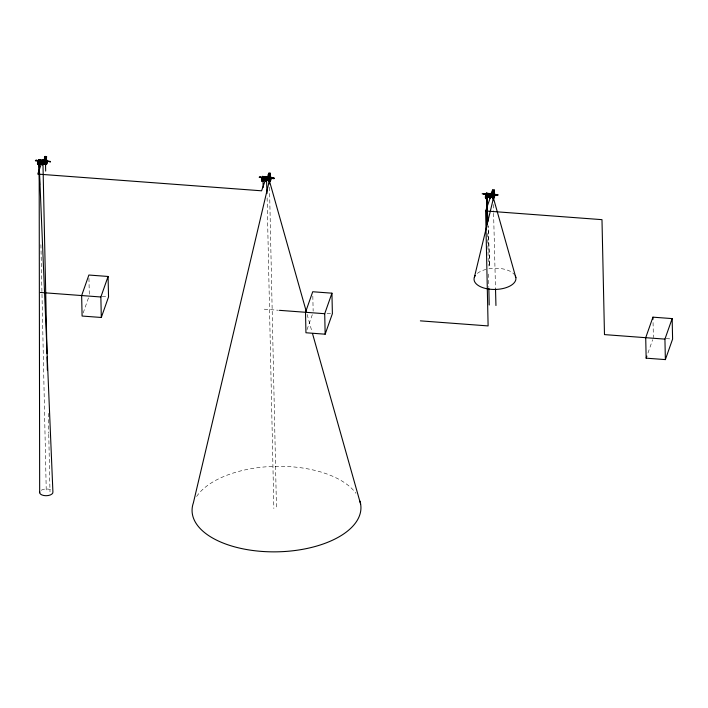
<?xml version="1.0" encoding="UTF-8"?>
<svg xmlns="http://www.w3.org/2000/svg" width="708" height="708" viewBox="0 0 708 708"><rect width="100%" height="100%" fill="white"/><g stroke="black" fill="none" stroke-linecap="round" stroke-linejoin="round"><path stroke-width="0.53" stroke-dasharray="3.54 2.66" d="M83.181 312.963L88.597 297.564M307.024 329.68L312.449 314.29M647.97 353.035L652.661 339.698M102.129 296.466L107.466 296.864M327.052 313.272L331.317 313.591M666.193 338.601L670.467 338.92M264.261 309.192L278.368 310.246M307.104 314.405L311.892 331.388M489.706 265.102L488.051 225.763L489.688 265.288M493.37 204.523L493.565 212.205M493.591 213.303L495.52 289.041M653.059 322.556L653.387 337.645M487.644 233.454L488.263 261.907M488.529 274.04L488.812 287.306M312.821 296.059L313.148 311.157M269.509 187.284L276.492 509.079M267.111 197.851L273.854 508.583M88.942 278.262L89.297 294.431M48.303 413.348L48.737 433.261M48.755 434.367L50.002 491.865M40.914 244.658L46.285 492.343M488.573 264.5A1.372 0.699 -1.2 0 1 489.706 265.199A1.372 0.699 -1.2 0 1 488.449 265.881M41.206 490.255A6.646 3.363 -1.2 0 1 50.569 489.706M196.62 496.494A84.447 42.754 -1.2 0 1 275.828 466.333A84.447 42.754 -1.2 0 1 355.92 493.29M477.351 273.403A20.948 10.602 -1.2 0 1 485.856 269.447M488.909 268.792A20.948 10.602 -1.2 0 1 514.689 274.925"/><path stroke-width="1.06" d="M263.27 178.593L264.872 178.416L263.031 178.283L262.995 176.611L264.836 176.752L265.004 178.549L270.713 179.053L270.81 177L269.801 177.991L270.093 177.566M270.102 178.018L269.491 178.761L270.314 178.823L270.217 177.673L265.845 177.319L265.898 180.089L266.199 178.982M494.352 194.036L493.653 194.709L493.591 191.443L492.325 191.204M50.25 161.628L35.489 160.521M36.471 160.619L36.444 160.141L36.453 160.707M38.533 160.875C39.639 160.265 36.117 161.53 36.462 160.38M46.507 160.76C46.578 161.353 42.772 160.3 46.215 159.504M46.843 161.495C46.347 161.008 50.268 161.362 49.206 161.743M50.259 161.477L50.224 162.141M274.076 178.69L264.854 177.584C262.916 178.593 258.473 176.292 259.314 177.558M260.217 177.319L260.208 177.239M260.314 177.168C259.615 178.416 264.004 176.345 262.208 178.195L262.845 178.239M270.695 178.212C271.668 178.708 268.624 176.894 273.049 178.204M273.058 178.009L273.067 178.584L273.076 178M483.201 193.744C482.396 193.788 487.184 194.709 486.369 193.93M493.246 192.895L492.432 193.027C491.264 195.275 496.246 193.753 493.317 194.142M494.547 194.939C493.954 194.479 497.228 194.904 496.998 195.019M496.91 195.169L496.963 194.55M497.963 194.85L494.68 194.558M484.06 193.965L486.237 194.39M38.436 164.061C39.958 163.539 40.223 157.211 38.807 161.76M38.754 162.937L38.736 163.752M39.329 162.787C40.816 163.592 36.471 163.769 38.126 161.548L38.772 161.601L38.471 163.344L39.728 163.557L38.577 164.044L39.577 163.796L39.586 162.84M39.25 164.424L39.701 164.07L38.816 163.884M263.438 179.558L263.518 180.54L262.358 181.098M486.936 197.275L487.192 196.886M39.312 160.477C41.347 159.734 38.683 165.194 38.267 162.955M39.453 164.451L38.683 164.052M39.542 160.663L39.321 160.76M38.666 161.813C43.613 163.477 38.931 157.052 39.179 161.557L44.657 161.964M41.223 163.575L40.701 163.318L41.179 163.185M41.312 162.725C36.515 162.928 49.657 161.052 45.392 163.619L45.772 163.433M41.046 163.504L44.277 163.725L44.754 162.513M41.099 163.327L40.648 163.442L41.011 163.15M41.843 163.955C41.63 165.663 43.462 164.283 41.763 164.495M43.33 163.468C41.515 162.769 43.799 164.76 43.595 162.362M44.046 162.787L44.675 162.619L44.038 162.654M44.56 162.813L44.206 162.548M44.657 162.928L44.365 162.548M46.427 162.849L45.737 163.008L46.905 162.743L46.365 163.265C47.79 161.043 44.958 165.778 45.188 164.353M45.825 163.805L45.224 163.468L46.365 160.955L41.993 160.592C40.745 163.778 44.135 162.194 41.869 164.557M262.659 178.487C265.438 173.478 260.402 182.337 263.279 180M261.482 180.876L263.712 181.044L261.65 181.027L261.456 179.743L262.526 180.77M263.642 177.31L264.314 177.593M264.642 180.044L264.978 180.336M264.863 179.867L264.5 180.292L268.182 180.425L264.774 180.266M265.164 179.443L267.022 178.708M265.491 179.044C263.863 179.292 265.314 179.354 264.996 178.929M265.199 179.036L264.96 179.301M265.695 180.682C267.323 183.345 265.261 178.319 265.907 177.124M267.854 180.46L268.81 178.788M268.81 178.655L268.031 179.637M268.509 179.646L268.146 179.168L270.208 179.018M264.73 179.195L268.208 179.531L268.606 177.974M268.447 179.496L267.889 179.434M269.695 181.381L268.553 180.832L269.695 181.381L270.58 178.761L269.978 180.938M269.624 179.584L268.969 179.894L269.624 179.478M270.226 179.549L270.022 179.478M270.208 178.717C269.456 177.77 268.394 181.027 269.677 180.23M485.874 196.452L485.83 194.992L486.467 195.036C485.794 196.116 485.715 196.629 486.759 196.682C492.989 186.912 484.263 205.727 485.6 195.638L486.246 195.682M485.971 196.399C485.617 197.647 488.626 196.47 487.166 196.249M485.307 196.461C487.759 199.054 488.237 190.355 486.502 194.877L488.653 195.001M486.369 195.258C488.325 195.408 489.918 194.036 492.352 195.107M489.14 195.957L489.37 195.815M489.007 196.93L488.334 197.001L492.016 197.284L492.662 195.373L491.892 196.019L492.361 196.364M489.201 195.992L488.724 195.992M489.201 195.169L488.662 196.089M489.591 197.187C492.193 197.886 488.042 199.798 489.971 196.187M491.538 197.267L491.954 196.842M492.202 195.877L491.812 196.328L492.458 194.7M494.06 195.443L489.157 195.001L488.334 196.868L491.98 197.293M494.06 195.735L492.122 195.78L492.352 196.231M494.14 196.505L493.476 196.311L494.131 196.293M274.023 178.204L274.067 178M45.542 159.45L44.418 159.371L44.002 160.548L42.816 160.459L42.984 159.893L43.25 160.397M43.33 162.123L46.861 162.327L46.958 160.282L45.613 160.707M266.695 177.089L266.969 176.575L267.102 177.115M268.677 177.575L268.305 174.416L267.951 178.77C265.73 179.788 267.819 177.239 266.447 178.106M490.547 193.806L490.821 193.293L490.954 193.833M490.901 195.815L490.989 194.612L490.299 194.833M484.157 194.151L484.122 193.673M50.259 161.406L46.976 161.114M259.349 177.027L262.518 177.212M493.786 196.107L492.821 196.612L494.007 196.249M494.051 196.567L494.193 193.682L494.662 193.718L494.565 195.771L486.883 195.001L486.909 193.142L486.352 193.098L486.334 196.028M306.201 311.219L269.367 180.646L193.381 502.866A84.447 42.754 -1.2 0 0 275.562 551.851A84.447 42.754 -1.2 0 0 359.912 501.114M474.369 277.306L493.547 197.78L492.945 197.78L494.211 197.895L494.228 196.151M266.004 179.673C265.562 179.31 266.704 182.044 266.385 180.452M492.361 195.992C485.175 195.001 489.821 197.01 490.069 196.196M269.394 176.177C269.376 178.044 266.96 176.69 270.288 177.487M45.666 163.212L45.108 162.964L46.321 162.76L46.029 163.194M263.031 178.283L263.057 176.425L262.5 176.381L262.402 179.531L262.633 178.894L261.987 178.841L261.686 179.664C264.27 173.009 263.792 180.956 262.553 179.974M267.996 180.133L268.164 180.567M42.462 164.601L41.843 164.336L42.268 162.751M44.684 157.911L45.064 156.433L46.56 156.539L46.25 161.176M46.648 160.592L46.321 161.105L46.56 156.539M265.96 179.469L266.589 179.372M268.536 174.628L268.916 173.15L270.412 173.265L270.111 178.407L268.615 178.301L269.775 176.531L269.739 174.717L268.412 174.672M269.872 177.797L270.412 173.265M269.438 179.151C268.146 181.319 270.881 180.46 270.306 178.496L269.483 178.434L269.544 179.151M490.14 194.204L490.113 198.045L489.564 198.081M492.768 189.868L492.387 191.355L492.768 189.868L494.264 189.983L493.963 195.134L492.467 195.019L492.458 194.373M494.697 195.39L493.343 195.488L494.016 194.541L494.264 189.983M493.29 195.868L493.202 197.072M38.63 162.583L38.648 159.663L39.206 159.698L39.179 161.557M37.63 164.159C43.082 164.283 35.48 165.345 37.896 162.194L38.542 162.247M38.126 161.548L38.604 160.734M38.356 161.468L38.577 160.831M38.276 163.282L38.852 161.937M39.099 161.424L41.232 161.291M38.515 160.043L42.436 160.433L42.524 161.601M38.604 163.106C40.099 164.902 42.878 156.76 39.082 163.282L38.506 163.256L39.011 163.017M40.515 160.619L40.993 160.362L40.905 161.141M39.736 164.238L40.241 162.035M40.984 160.026L40.905 160.973L42.135 160.893M40.71 162.592L40.967 160.804M41.055 162.371L40.754 163.221M44.091 161.716L41.453 161.557L41.214 162.539L43.878 162.442L44.524 160.973L44.454 157.698L46.179 158.026M42.489 160.256L42.427 163.398L42.153 161.902M42.365 160.973L37.745 174.088L261.597 190.806L266.217 177.69M42.356 162.265L42.126 162.902L43.374 162.99M42.091 162.07L44.038 162.221L44.728 159.592L46.224 159.831M43.215 160.486L43.029 159.866M42.666 164.698L42.533 161.928M44.454 157.698L45.516 158.3L45.551 159.778M42.745 162.787L42.188 163.327M42.94 161.955L42.471 162.097M44.825 160.858L45.064 156.433M42.958 163.203L47.011 353.637M44.772 158.247L45.002 157.796L44.285 162.734L44.763 161.256M40.896 160.645L44.011 160.875L44.418 159.371M45.516 158.3L44.834 158.052M45.604 160.371L45.923 159.486M44.515 161.964L45.268 162.017L45.923 159.813M45.268 162.017L45.569 160.796M45.949 164.212L45.622 164.743L44.71 164.327L45.108 162.964M41.259 161.787L46.339 161.92L45.622 163.628L46.241 160.84M46.861 162.327L46.958 160.282M45.639 162.043L46.462 162.105L45.631 161.716M46.746 162.769L46.268 163.849L46.64 162.035M45.781 164.698L46.507 164.46L46.905 162.743M46.507 164.46L46.914 163.309M101.306 317.476L100.863 296.988L108.085 276.465L88.881 275.031L81.65 295.555L82.093 316.042L101.306 317.476L108.536 296.944L108.085 276.465M261.456 179.743L261.748 178.912L262.394 178.965M261.96 179.505L262.509 177.558M262.031 179.735L262.615 178.319L261.978 178.266M262.951 178.142L269.111 178.407L269.421 177.513M262.358 176.761L264.394 176.912L264.491 178.062M264.27 177.681L263.526 179.805L262.102 179.947M264.367 177.336L264.845 177.08L264.863 178.407M264.093 178.761L263.978 180.08L264.358 178.797L262.402 178.646M264.836 176.752L264.757 177.69L265.987 177.611M264.863 177.575L263.597 181.168L264.5 177.611L263.606 177.513M264.553 179.31L264.863 178.089M265.058 179.443L265.146 178.009M266.288 177.478L266.314 178.496M266.969 178.593L266.376 178.646L266.066 179.903M266.376 179.106L266.668 177.858M266.004 180.425L265.757 180.956L265.898 180.425M266.491 179.328L266.19 180.991L266.589 179.505M266.934 178.894L267.146 177.894M266.535 180.363L267.022 193.426M270.067 176.221L268.27 176.088L267.854 177.266L262.995 176.938M264.748 177.363L267.863 177.602L268.27 176.088M267.881 178.611L268.279 176.416M268.332 177.009L268.58 176.31L269.332 176.69M265.942 178.797L267.925 178.841M268.589 176.637L268.482 174.487L270.102 174.549M269.403 176.504L269.438 174.832M268.058 179.328L268.58 176.442M268.907 176.823L268.854 174.513L268.624 174.964L269.367 175.018M269.465 177.425L269.766 176.203M265.111 178.381L269.12 178.735L269.359 177.708M268.562 181.044L268.96 179.682M269.483 178.434L269.801 177.54M269.624 180.151L269.483 180.823M270.713 179.053L270.81 177M270.491 178.761L270.12 180.567M270.217 180.575L270.598 179.487M269.801 180.929L270.359 181.177L270.748 179.46L270.155 179.664M270.359 181.177L270.748 179.46M325.158 334.194L324.715 313.715L331.937 293.183L312.724 291.749L305.502 312.272L305.945 332.76L325.158 334.194L332.388 313.671L331.937 293.183M485.83 194.992L486.874 194.063M486.909 193.142L488.688 193.47L488.679 194.921M485.617 196.39L486.378 195.585M485.741 196.443L486.874 194.673L488.715 194.815M486.308 196.691L487.67 193.735M488.21 193.727L486.21 193.479M488.219 194.054L489.865 194.39L488.609 194.417M488.688 193.47L494.662 193.718M488.343 194.78L488.246 193.629M488.697 193.797L487.449 197.886L486.449 197.16M488.405 196.036L488.732 195.196M489.821 193.673L494.069 194.399L494.166 195.55M490.511 193.904L490.918 193.93M490.051 195.709L489.75 196.806L489.724 193.939M490.52 194.576L490.219 195.833L490.989 194.612M489.582 197.674C491.502 197.426 488.538 198.656 489.927 196.957L489.759 193.842M490.042 197.709L490.202 195.443M490.281 196.231L490.29 197.054M493.954 191.275L492.157 191.133L492.706 191.231L492.688 193.735L492.706 191.231M420.375 320.857L488.113 325.919L485.617 210.966L490.582 196.877L487.883 196.674M493.919 192.948L492.122 192.806L491.706 193.992L486.847 193.665M492.529 194.302L492.538 191.496L493.29 191.549L493.343 194.16M488.6 194.089L491.715 194.319L492.122 192.806M491.299 195.797L491.078 196.435L489.83 196.337M492.317 193.709L491.591 196.178L488.909 195.682M493.927 193.275L493.272 194.355L493.29 191.549M492.228 195.789L492.538 191.496M491.927 193.346L493.184 193.417L492.936 194.116L493.175 193.08M493.308 193.815L493.618 192.921M492.972 195.452L493.21 194.426L492.972 195.452L489.883 195.169M493.83 197.665C494.75 192.381 494.697 199.231 492.414 197.762L492.812 196.399M493.396 195.868L493.945 194.284M493.034 197.222C493.343 197.798 493.936 198.205 492.414 197.762M494.06 195.399C491.821 194.514 493.547 201.479 494.157 195.213L493.334 195.151M493.821 196.904L493.387 197.249M493.972 197.293L494.45 196.213M494.211 197.895L494.6 196.178M652.944 317.166L645.714 337.689L646.156 358.168L665.37 359.602L672.6 339.079L672.158 318.6L652.944 317.166L652.988 319.317M646.156 358.168L646.882 356.115M665.37 359.602L664.927 339.123L672.158 318.6M42.737 162.654L42.586 163.079M42.268 162.619L42.082 163.274M490.644 195.532L492.361 195.399L492.131 193.142M493.441 198.081L493.016 197.762L493.485 197.93M264.394 176.912L264.358 178.797M488.325 193.771L488.21 195.718L485.838 195.558M43.958 163.672L43.746 163.592M264.801 179.239L264.872 179.274M265.509 179.142L265.27 179.186M265.712 181.363C267.226 181.142 264.456 181.221 266.447 180.912M268.261 180.195L267.748 180.142M488.777 195.877L489.334 195.912M490.166 196.47L490.131 193.868M492.255 196.045L491.679 196.435L491.777 195.992M493.095 197.187L491.449 197.116M493.476 196.266L493.927 196.355M38.489 163.929L38.719 164.389M487.361 197.337L487.449 196.39M487.254 197.736L488.21 195.514L487.6 195.47M487.962 196.612L487.945 195.479M46.347 163.132L45.843 163.035L46.436 163.061M490.662 195.496L490.697 195.868M42.595 161.389L43.303 161.548M43.294 161.176L43.073 161.716M269.075 181.168L269.518 180.991M43.285 163.212L42.445 163.203M42.569 164.442C41.657 164.132 41.914 163.344 41.754 164.486M45.843 162.751L46.17 162.751M269.562 181.452L269.093 181.098M487.299 197.603L486.299 197.32L486.325 197.78M489.591 198.028L490.555 197.798L489.662 197.355M491.688 197.169L491.529 196.895M37.604 163.026L38.728 163.371M39.48 164.353L38.692 163.875M485.954 196.665L486.732 197.311M487.573 196.612L487.148 197.293M487.387 197.762L486.325 197.877M269.562 181.257L269.235 181.39M45.471 164.698L45.781 163.69M269.19 180.496L269.969 180.177M269.199 181.443L269.129 180.664L269.916 180.345M269.854 180.513L269.129 180.664M42.533 164.504L41.958 163.92M44.179 163.752L40.648 163.442M265.066 178.558L264.482 180.151M262.712 180.186L262.765 180.85M38.71 162.831L39.524 162.743M37.807 163.681L39.666 163.822L37.807 163.681L37.79 163.035M262.456 177.451L263.518 177.124M263.217 177.797L262.464 178.097L264.801 178.283M486.299 194.178L487.051 193.868M486.29 197.603L487.37 197.267L487.396 196.612M44.277 163.858L44.586 162.504M489.609 197.187L489.458 197.93M263.341 180.168L263.774 179.726L263.031 179.434M487.458 194.231L488.042 194.399M487.272 197.275L486.635 197.355M268.305 178.248L268.111 178.761L268.421 178.274M488.653 196.204L488.724 194.974M263.146 181.213L262.624 181.204M486.759 196.24L487.502 196.284M40.887 162.769L44.046 163.008M266.651 180.381L269.695 180.372M492.157 194.966L491.741 195.656L489.794 195.514M491.75 197.205L491.511 197.116M39.533 160.804L40.338 160.955M486.803 197.293L486.308 197.187M270.075 176.549L268.146 176.442M44.816 160.743L44.728 159.725L44.232 159.911M492.52 194.178L491.998 193.16M266.916 178.434L268.314 178.54M490.768 195.16L492.166 195.258M40.675 163.451L41.117 163.486M270.421 173.664L268.916 173.15M44.746 157.326L46.241 157.433M268.598 174.044L270.093 174.159M492.449 190.762L493.945 190.877M44.675 157.512L46.17 157.627M268.527 174.239L270.022 174.345M492.379 190.956L493.874 191.063M46.25 157.831L46.02 161.079M492.467 191.682L493.219 191.744M44.294 159.716L44.799 159.725M44.675 160.079L45.002 157.796M269.456 177.097L270.279 177.159M492.184 193.735L492.927 193.788M40.949 160.141L46.825 160.663M264.801 176.867L270.677 177.381M39.082 160.415L40.621 160.327M262.934 177.133L264.403 177.239M488.255 193.965L486.785 193.85L486.803 194.868M35.497 160.309L38.666 160.495M45.507 160.982L44.754 160.928L44.763 161.583M270.828 177.832L274.111 178.133M482.157 193.815L488.706 194.311M488.67 194.24L498.034 195.001M44.524 160.973L45.516 161.318M269.801 177.991L268.297 177.434M492.458 194.62L493.653 194.709M44.754 161.185L44.427 159.698M44.507 161.628L45.259 161.689M266.677 178.239L267.146 178.274M490.529 194.957L490.998 194.992M492.21 195.072L492.963 195.125M38.798 161.433L40.949 161.566M46.533 161.911L46.994 161.946M265.217 178.319L270.235 178.69M270.845 178.673L270.341 176.965M41.259 161.654L44.029 161.893M486.051 194.912L486.697 194.957M264.518 178.743L262.296 178.575L261.889 179.726L262.518 179.213M487.626 195.399L488.37 195.461M44.418 162.336L45.586 162.424M38.135 162.123L38.781 162.167M268.279 179.354L269.447 179.443M493.299 196.16L492.458 196.089M38.064 162.3L38.701 162.353M261.916 179.027L262.553 179.071L262.5 176.381M38.028 162.442L38.666 162.495M491.741 196.443L490.44 196.222M264.739 179.487L267.889 179.726M266.597 179.832L265.996 179.381M486.254 196.258L485.6 195.638M489.98 196.514L490.449 196.55M40.179 163.229L45.843 163.654M263.128 179.885L265.234 180.044M261.65 180.407L263.518 180.54M265.81 180.637L266.5 180.797M485.493 196.479L485.502 197.125L487.37 197.267M42.409 164.274L41.905 164.238L42.055 160.406M485.334 197.594L487.564 197.762M485.617 210.966L601.986 219.657L604.482 334.61L664.927 339.123M40.409 292.475L100.863 296.988M279.456 310.334L324.715 313.715M494.069 196.709L494.618 196.744M270.766 180.027L270.244 179.478M486.308 197.497L485.502 197.125M262.411 180.089L261.641 179.761M493.095 197.072L493.52 197.169M487.485 193.85L488.166 194.311M39.975 161.123L39.347 160.433L40.462 160.875L40.48 161.521L39.975 160.3M491.644 197.072L492.122 197.045M266.447 180.452L266.518 181.425M264.898 180.124L264.898 179.982M263.748 177.805L264.323 178.239M262.137 180.159L262.155 180.806M38.905 163.238L38.913 164.132M45.277 164.698L44.71 164.327M262.411 178.85L262.27 177.442M38.559 162.132L38.418 160.716M515.858 277.616L493.219 197.364L493.281 200.196M312.494 333.512L360.629 504.114M39.17 164.283L52.905 491.901A6.646 3.363 -1.2 0 1 45.976 495.715A6.646 3.363 -1.2 0 1 39.736 491.856M487.865 221.454L486.856 197.346L486.909 224.666M495.52 289.041L495.945 305.511M267.978 178.77L267.889 178.938M494.529 194.098L494.565 195.771M493.963 196.134L494.069 197.293M493.653 191.249L493.724 194.523L492.228 194.408L492.157 191.133M493.653 197.647L493.547 198.107M491.768 193.815L491.715 194.319M487.254 196.682L487.201 197.373M487.458 224.702L486.865 197.594M488.839 288.413L489.201 304.998M486.608 196.921L486.617 197.567M486.352 193.098L486.405 195.842M486.024 195.001L486.033 195.576M485.989 196.877L486.007 197.523M269.801 174.531L269.854 176.708M269.367 180.646L269.438 183.965M267.916 177.097L267.863 177.602M266.376 178.646L266.367 179.407L266.35 178.726M266.288 177.15L266.279 180.115M263.819 177.018L263.827 177.841M263.013 180.903L263.155 187.328M262.571 179.823L262.588 180.478M262.172 178.283L262.19 178.858M261.748 178.912L261.765 179.487M46.489 160.247L46.462 162.105M46.339 162.725L46.365 163.858M45.887 157.999L45.958 161.15M45.586 158.114L45.48 159.973M45.516 163.929L45.666 171.079M44.073 160.707L44.011 160.875M47.082 356.956L47.365 370.222M40.542 160.194L40.666 162.017M40.126 163.159L39.745 164.451L39.692 163.167M39.436 163.274L39.498 163.937M39.285 163.291L39.312 163.884M39.135 163.291L39.613 184.947M38.648 159.663L38.675 162.15M38.32 161.566L38.338 162.132M38.294 163.433L38.303 164.079M37.896 162.194L37.913 162.769M35.453 160.451L35.462 160.955M488.644 194.479L488.662 195.328M264.792 177.761L264.81 178.611M264.757 177.858L264.765 178.381M40.94 161.043L40.958 161.893M39.161 163.937L39.666 492.688M515.229 275.801A20.948 10.602 -1.2 0 1 494.007 289.457A20.948 10.602 -1.2 0 1 475.325 275.5"/></g></svg>
